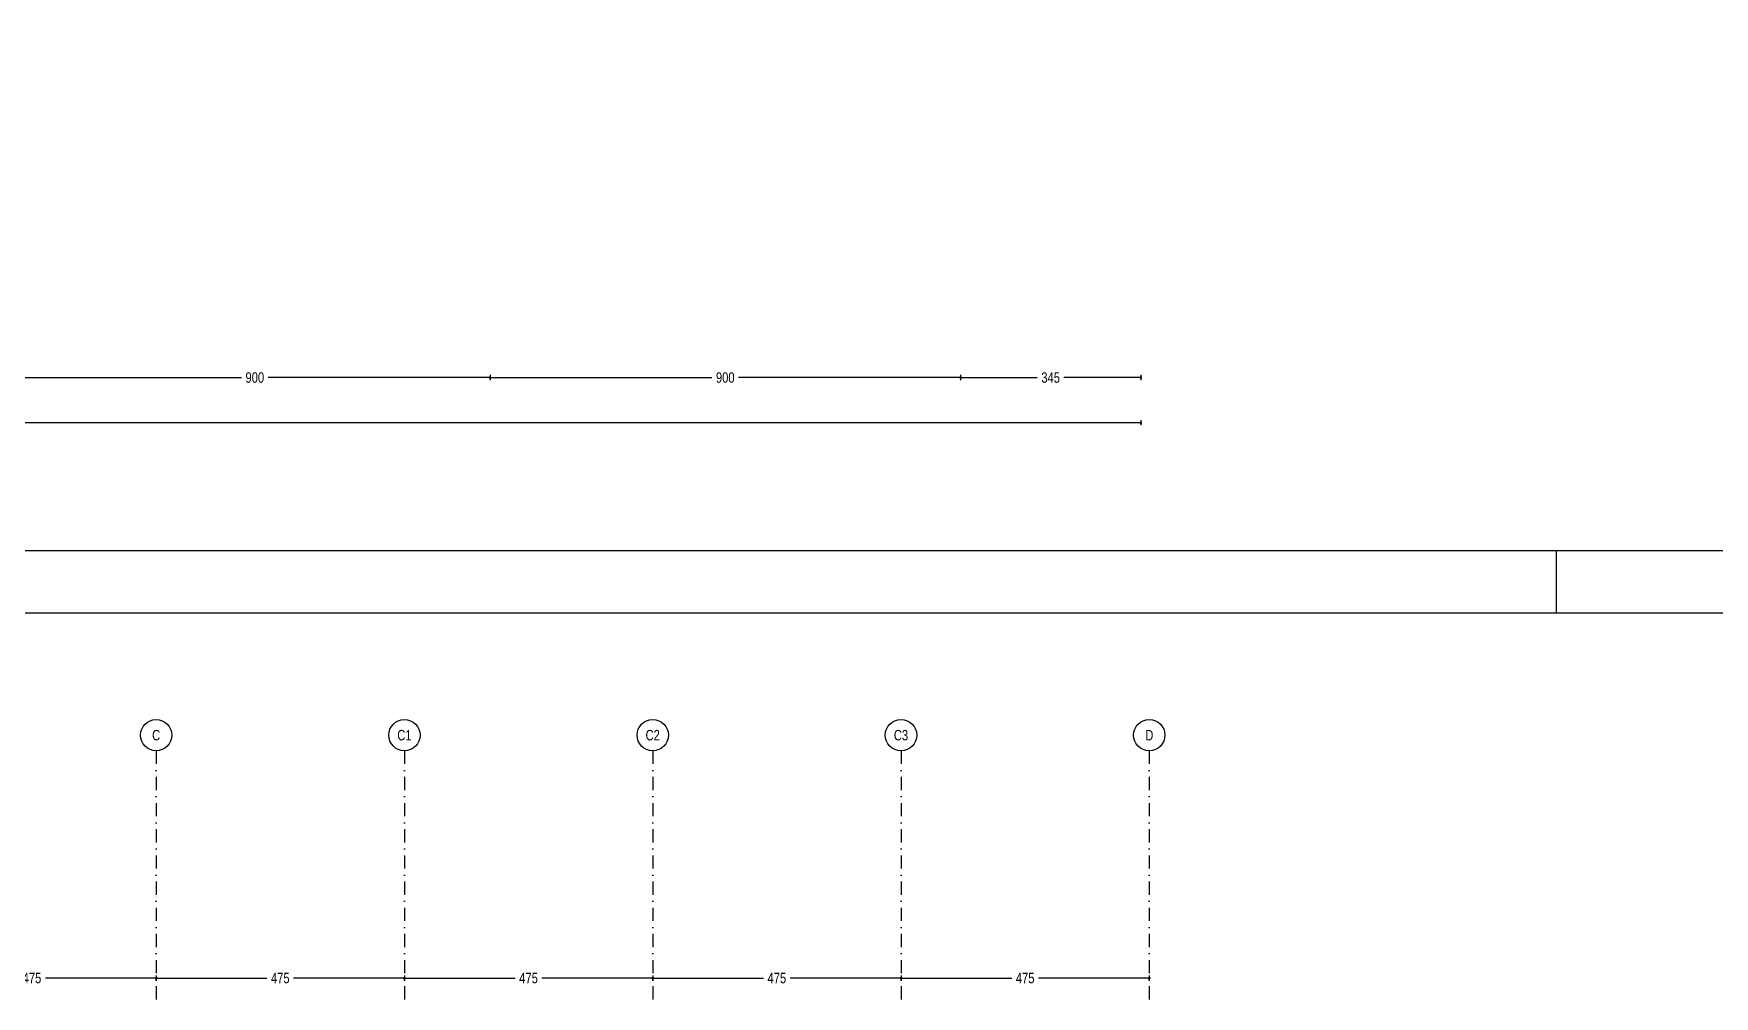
# Model space of a CAD drawing. Header units: centimetres. Extents: x 26569 to 160723, y -3143 to 14565.
# Drawn here: x 96168 to 99383, y -562 to 1282 of the extents above; entities that cross this region are included whole.
import ezdxf
from ezdxf.enums import TextEntityAlignment as Align

# ---------------------------------------------------------------- set-up
doc = ezdxf.new("R2010")
doc.units = ezdxf.units.CM
doc.header["$LTSCALE"] = 100
doc.linetypes.add('DASHDOT2', pattern=[0.5, 0.25, -0.125, 0, -0.125])
for name, color, linetype in [('A-ANNO-DIMS', 187, 'Continuous'), ('A-ANNO-GRID', 155, 'DASHDOT2'), ('A-ANNO-TTBL', 157, 'Continuous')]:
    doc.layers.add(name, color=color, linetype=linetype)
doc.styles.add('Fields_100', font='act_simplex.shx', dxfattribs={"width": 0.8, "height": 20})
doc.dimstyles.new('FIELDS_100', dxfattribs={"dimscale": 0, "dimtxt": 20, "dimasz": 5, "dimexe": 5, "dimexo": 5, "dimgap": 5, "dimtad": 0, "dimdec": 0, "dimzin": 0, "dimdsep": 46, "dimtxsty": 'Fields_100', "dimblk": 'DOT', "dimcen": 0.09, "dimclrt": 50, "dimadec": 0, "dimazin": 0, "dimtfac": 1, "dimtdec": 0, "dimtix": 1, "dimtofl": 0, "dimtmove": 1, "dimatfit": 3, "dimfxl": 5, "dimfxlon": 1, "dimtolj": 1, "dimtzin": 0, "dimarcsym": 0})

# ---------------------------------------------------------------- blocks, each defined once
blk = doc.blocks.new('_Dot')
at = {"color": 0, "linetype": 'ByBlock', "lineweight": -2}
blk.add_line((-0.5, 0), (-1, 0), dxfattribs=at)
at = {"color": 0, "linetype": 'ByBlock', "const_width": 0.5}
blk.add_lwpolyline([(-0.25, 0, 1), (0.25, 0, 1)], format="xyb", close=True, dxfattribs=at)
blk = doc.blocks.new('*D468')
at = {"layer": 'A-ANNO-DIMS', "color": 0, "lineweight": -2, "transparency": 16777216}
for p, q in [((95927.1, -521.7), (95927.1, -531.7)), ((95932.1, -526.7), (96139, -526.7)), ((96397.1, -526.7), (96190.2, -526.7)), ((96402.1, -521.7), (96402.1, -531.7))]:
    blk.add_line(p, q, dxfattribs=at)
at = {"layer": 'DEFPOINTS', "color": 0, "transparency": 16777216}
for p in [(95927.1, -326.7), (96402.1, -326.7), (96402.1, -526.7)]:
    blk.add_point(p, dxfattribs=at)
at = {"layer": 'A-ANNO-DIMS', "color": 0, "lineweight": -2, "transparency": 16777216, "xscale": 5, "yscale": 5, "zscale": 5, "rotation": 180}
blk.add_blockref('_Dot', (95927.1, -526.7), dxfattribs=at)
at = {"layer": 'A-ANNO-DIMS', "color": 0, "lineweight": -2, "transparency": 16777216, "xscale": 5, "yscale": 5, "zscale": 5}
blk.add_blockref('_Dot', (96402.1, -526.7), dxfattribs=at)
at = {"layer": 'A-ANNO-DIMS', "color": 50, "transparency": 16777216, "insert": (96164.6, -526.7), "char_height": 20, "attachment_point": 5, "style": 'Fields_100'}
blk.add_mtext('\\A1;475', dxfattribs=at)
blk = doc.blocks.new('*D469')
at = {"layer": 'A-ANNO-DIMS', "color": 0, "lineweight": -2, "transparency": 16777216}
for p, q in [((96402.1, -521.7), (96402.1, -531.7)), ((96407.1, -526.7), (96614, -526.7)), ((96872.1, -526.7), (96665.2, -526.7)), ((96877.1, -521.7), (96877.1, -531.7))]:
    blk.add_line(p, q, dxfattribs=at)
at = {"layer": 'DEFPOINTS', "color": 0, "transparency": 16777216}
for p in [(96402.1, -326.7), (96877.1, -326.7), (96877.1, -526.7)]:
    blk.add_point(p, dxfattribs=at)
at = {"layer": 'A-ANNO-DIMS', "color": 0, "lineweight": -2, "transparency": 16777216, "xscale": 5, "yscale": 5, "zscale": 5, "rotation": 180}
blk.add_blockref('_Dot', (96402.1, -526.7), dxfattribs=at)
at = {"layer": 'A-ANNO-DIMS', "color": 0, "lineweight": -2, "transparency": 16777216, "xscale": 5, "yscale": 5, "zscale": 5}
blk.add_blockref('_Dot', (96877.1, -526.7), dxfattribs=at)
at = {"layer": 'A-ANNO-DIMS', "color": 50, "transparency": 16777216, "insert": (96639.6, -526.7), "char_height": 20, "attachment_point": 5, "style": 'Fields_100'}
blk.add_mtext('\\A1;475', dxfattribs=at)
blk = doc.blocks.new('*D470')
at = {"layer": 'A-ANNO-DIMS', "color": 0, "lineweight": -2, "transparency": 16777216}
for p, q in [((96877.1, -521.7), (96877.1, -531.7)), ((96882.1, -526.7), (97089, -526.7)), ((97347.1, -526.7), (97140.2, -526.7)), ((97352.1, -521.7), (97352.1, -531.7))]:
    blk.add_line(p, q, dxfattribs=at)
at = {"layer": 'DEFPOINTS', "color": 0, "transparency": 16777216}
for p in [(96877.1, -326.7), (97352.1, -326.7), (97352.1, -526.7)]:
    blk.add_point(p, dxfattribs=at)
at = {"layer": 'A-ANNO-DIMS', "color": 0, "lineweight": -2, "transparency": 16777216, "xscale": 5, "yscale": 5, "zscale": 5, "rotation": 180}
blk.add_blockref('_Dot', (96877.1, -526.7), dxfattribs=at)
at = {"layer": 'A-ANNO-DIMS', "color": 0, "lineweight": -2, "transparency": 16777216, "xscale": 5, "yscale": 5, "zscale": 5}
blk.add_blockref('_Dot', (97352.1, -526.7), dxfattribs=at)
at = {"layer": 'A-ANNO-DIMS', "color": 50, "transparency": 16777216, "insert": (97114.6, -526.7), "char_height": 20, "attachment_point": 5, "style": 'Fields_100'}
blk.add_mtext('\\A1;475', dxfattribs=at)
blk = doc.blocks.new('*D471')
at = {"layer": 'A-ANNO-DIMS', "color": 0, "lineweight": -2, "transparency": 16777216}
for p, q in [((97352.1, -521.7), (97352.1, -531.7)), ((97357.1, -526.7), (97564, -526.7)), ((97822.1, -526.7), (97615.2, -526.7)), ((97827.1, -521.7), (97827.1, -531.7))]:
    blk.add_line(p, q, dxfattribs=at)
at = {"layer": 'DEFPOINTS', "color": 0, "transparency": 16777216}
for p in [(97352.1, -326.7), (97827.1, -326.7), (97827.1, -526.7)]:
    blk.add_point(p, dxfattribs=at)
at = {"layer": 'A-ANNO-DIMS', "color": 0, "lineweight": -2, "transparency": 16777216, "xscale": 5, "yscale": 5, "zscale": 5, "rotation": 180}
blk.add_blockref('_Dot', (97352.1, -526.7), dxfattribs=at)
at = {"layer": 'A-ANNO-DIMS', "color": 0, "lineweight": -2, "transparency": 16777216, "xscale": 5, "yscale": 5, "zscale": 5}
blk.add_blockref('_Dot', (97827.1, -526.7), dxfattribs=at)
at = {"layer": 'A-ANNO-DIMS', "color": 50, "transparency": 16777216, "insert": (97589.6, -526.7), "char_height": 20, "attachment_point": 5, "style": 'Fields_100'}
blk.add_mtext('\\A1;475', dxfattribs=at)
blk = doc.blocks.new('*D472')
at = {"layer": 'A-ANNO-DIMS', "color": 0, "lineweight": -2, "transparency": 16777216}
for p, q in [((97827.1, -521.7), (97827.1, -531.7)), ((97832.1, -526.7), (98039, -526.7)), ((98297.1, -526.7), (98090.2, -526.7)), ((98302.1, -521.7), (98302.1, -531.7))]:
    blk.add_line(p, q, dxfattribs=at)
at = {"layer": 'DEFPOINTS', "color": 0, "transparency": 16777216}
for p in [(97827.1, -326.7), (98302.1, -326.7), (98302.1, -526.7)]:
    blk.add_point(p, dxfattribs=at)
at = {"layer": 'A-ANNO-DIMS', "color": 0, "lineweight": -2, "transparency": 16777216, "xscale": 5, "yscale": 5, "zscale": 5, "rotation": 180}
blk.add_blockref('_Dot', (97827.1, -526.7), dxfattribs=at)
at = {"layer": 'A-ANNO-DIMS', "color": 0, "lineweight": -2, "transparency": 16777216, "xscale": 5, "yscale": 5, "zscale": 5}
blk.add_blockref('_Dot', (98302.1, -526.7), dxfattribs=at)
at = {"layer": 'A-ANNO-DIMS', "color": 50, "transparency": 16777216, "insert": (98064.6, -526.7), "char_height": 20, "attachment_point": 5, "style": 'Fields_100'}
blk.add_mtext('\\A1;475', dxfattribs=at)
blk = doc.blocks.new('*D894')
at = {"layer": 'A-ANNO-DIMS', "color": 0, "lineweight": -2, "transparency": 16777216}
for p, q in [((96140.9, 628), (96140.9, 618)), ((96145.9, 623), (96565.3, 623)), ((97035.9, 623), (96616.4, 623)), ((97040.9, 628), (97040.9, 618))]:
    blk.add_line(p, q, dxfattribs=at)
at = {"layer": 'DEFPOINTS', "color": 0, "transparency": 16777216}
for p in [(96140.9, 1538.6), (97040.9, 1538.6), (97040.9, 623)]:
    blk.add_point(p, dxfattribs=at)
at = {"layer": 'A-ANNO-DIMS', "color": 0, "lineweight": -2, "transparency": 16777216, "xscale": 5, "yscale": 5, "zscale": 5, "rotation": 180}
blk.add_blockref('_Dot', (96140.9, 623), dxfattribs=at)
at = {"layer": 'A-ANNO-DIMS', "color": 0, "lineweight": -2, "transparency": 16777216, "xscale": 5, "yscale": 5, "zscale": 5}
blk.add_blockref('_Dot', (97040.9, 623), dxfattribs=at)
at = {"layer": 'A-ANNO-DIMS', "color": 50, "transparency": 16777216, "insert": (96590.9, 623), "char_height": 20, "attachment_point": 5, "style": 'Fields_100'}
blk.add_mtext('\\A1;900', dxfattribs=at)
blk = doc.blocks.new('*D895')
at = {"layer": 'A-ANNO-DIMS', "color": 0, "lineweight": -2, "transparency": 16777216}
for p, q in [((97040.9, 628), (97040.9, 618)), ((97045.9, 623), (97465.3, 623)), ((97935.9, 623), (97516.4, 623)), ((97940.9, 628), (97940.9, 618))]:
    blk.add_line(p, q, dxfattribs=at)
at = {"layer": 'DEFPOINTS', "color": 0, "transparency": 16777216}
for p in [(97040.9, 1538.6), (97940.9, 1538.6), (97940.9, 623)]:
    blk.add_point(p, dxfattribs=at)
at = {"layer": 'A-ANNO-DIMS', "color": 0, "lineweight": -2, "transparency": 16777216, "xscale": 5, "yscale": 5, "zscale": 5, "rotation": 180}
blk.add_blockref('_Dot', (97040.9, 623), dxfattribs=at)
at = {"layer": 'A-ANNO-DIMS', "color": 0, "lineweight": -2, "transparency": 16777216, "xscale": 5, "yscale": 5, "zscale": 5}
blk.add_blockref('_Dot', (97940.9, 623), dxfattribs=at)
at = {"layer": 'A-ANNO-DIMS', "color": 50, "transparency": 16777216, "insert": (97490.9, 623), "char_height": 20, "attachment_point": 5, "style": 'Fields_100'}
blk.add_mtext('\\A1;900', dxfattribs=at)
blk = doc.blocks.new('*D896')
at = {"layer": 'A-ANNO-DIMS', "color": 0, "lineweight": -2, "transparency": 16777216}
for p, q in [((97940.9, 628), (97940.9, 618)), ((97945.9, 623), (98087.8, 623)), ((98280.9, 623), (98138.9, 623)), ((98285.9, 628), (98285.9, 618))]:
    blk.add_line(p, q, dxfattribs=at)
at = {"layer": 'DEFPOINTS', "color": 0, "transparency": 16777216}
for p in [(97940.9, 1538.6), (98285.9, 1518.6), (98285.9, 623)]:
    blk.add_point(p, dxfattribs=at)
at = {"layer": 'A-ANNO-DIMS', "color": 0, "lineweight": -2, "transparency": 16777216, "xscale": 5, "yscale": 5, "zscale": 5, "rotation": 180}
blk.add_blockref('_Dot', (97940.9, 623), dxfattribs=at)
at = {"layer": 'A-ANNO-DIMS', "color": 0, "lineweight": -2, "transparency": 16777216, "xscale": 5, "yscale": 5, "zscale": 5}
blk.add_blockref('_Dot', (98285.9, 623), dxfattribs=at)
at = {"layer": 'A-ANNO-DIMS', "color": 50, "transparency": 16777216, "insert": (98113.4, 623), "char_height": 20, "attachment_point": 5, "style": 'Fields_100'}
blk.add_mtext('\\A1;345', dxfattribs=at)
blk = doc.blocks.new('*D899')
at = {"layer": 'A-ANNO-DIMS', "color": 0, "lineweight": -2, "transparency": 16777216}
for p, q in [((87448.4, 541.6), (87448.4, 531.6)), ((87453.4, 536.6), (92827.8, 536.6)), ((98280.9, 536.6), (92906.4, 536.6)), ((98285.9, 541.6), (98285.9, 531.6))]:
    blk.add_line(p, q, dxfattribs=at)
at = {"layer": 'DEFPOINTS', "color": 0, "transparency": 16777216}
for p in [(98285.9, 1518.6), (87448.4, 853.6), (98285.9, 536.6)]:
    blk.add_point(p, dxfattribs=at)
at = {"layer": 'A-ANNO-DIMS', "color": 0, "lineweight": -2, "transparency": 16777216, "xscale": 5, "yscale": 5, "zscale": 5, "rotation": 180}
blk.add_blockref('_Dot', (87448.4, 536.6), dxfattribs=at)
at = {"layer": 'A-ANNO-DIMS', "color": 0, "lineweight": -2, "transparency": 16777216, "xscale": 5, "yscale": 5, "zscale": 5}
blk.add_blockref('_Dot', (98285.9, 536.6), dxfattribs=at)
at = {"layer": 'A-ANNO-DIMS', "color": 50, "transparency": 16777216, "insert": (92867.1, 536.6), "char_height": 20, "attachment_point": 5, "style": 'Fields_100'}
blk.add_mtext('\\A1;10838', dxfattribs=at)

msp = doc.modelspace()

# ---------------------------------------------------------------- linework, layer by layer
at = {"layer": 'A-ANNO-GRID'}
for p, q in [((96402.1, -91.6), (96402.1, -1660.07)), ((96877.1, -91.6), (96877.1, -1660.07)), ((97352.1, -91.6), (97352.1, -1660.07)), ((97827.1, -91.6), (97827.1, -1660.07)), ((98302.1, -91.6), (98302.1, -1660.07))]:
    msp.add_line(p, q, dxfattribs=at)
at = {"layer": 'A-ANNO-GRID', "linetype": 'Continuous', "ltscale": 10}
for centre in [(96402.1, -61.6), (96877.1, -61.6), (97352.1, -61.6), (97827.1, -61.6), (98302.1, -61.6)]:
    msp.add_circle(centre, 30, dxfattribs=at)
at = {"layer": 'A-ANNO-TTBL'}
for p, q in [((76081.02, 292.09), (153081.03, 292.14)), ((127081.02, 172.14), (76081.02, 172.11))]:
    msp.add_line(p, q, dxfattribs=at)
msp.add_lwpolyline([(99081.02, 172.14), (99081.02, 292.11)], dxfattribs=at)

# ---------------------------------------------------------------- texts
at = {"layer": 'A-ANNO-GRID', "color": 50, "style": 'Fields_100', "width": 0.8}
for s, p in [('C', (96402.1, -61.6)), ('C1', (96877.1, -61.6)), ('C2', (97352.1, -61.6)), ('C3', (97827.1, -61.6)), ('D', (98302.1, -61.6))]:
    msp.add_text(s, height=20, dxfattribs=at).set_placement(p, align=Align.MIDDLE_CENTER)

# ---------------------------------------------------------------- dimensions: what is measured, and where the dimension line sits
at = {"layer": 'A-ANNO-DIMS'}
for base, p1, p2, picture, middle in [((98285.85656433, 536.57354526), (87448.35656433, 853.59325813), (98285.85656433, 1518.59325813), '*D899', (92867.10656433, 536.57354526)), ((97040.86, 623), (96140.86, 1538.59), (97040.86, 1538.59), '*D894', (96590.86, 623)), ((97940.86, 623), (97040.86, 1538.59), (97940.86, 1538.59), '*D895', (97490.86, 623)), ((98285.86, 623), (97940.86, 1538.59), (98285.86, 1518.62), '*D896', (98113.36, 623)), ((96402.1, -526.68), (95927.1, -326.68), (96402.1, -326.68), '*D468', (96164.6, -526.68)), ((96877.1, -526.68), (96402.1, -326.68), (96877.1, -326.68), '*D469', (96639.6, -526.68)), ((97352.1, -526.68), (96877.1, -326.68), (97352.1, -326.68), '*D470', (97114.6, -526.68)), ((97827.1, -526.68), (97352.1, -326.68), (97827.1, -326.68), '*D471', (97589.6, -526.68)), ((98302.1, -526.68), (97827.1, -326.68), (98302.1, -326.68), '*D472', (98064.6, -526.68))]:
    dim = msp.add_linear_dim(base=base, p1=p1, p2=p2, dimstyle='FIELDS_100', override={"dimscale": 1}, dxfattribs=at)
    dim.commit()
    dim.dimension.update_dxf_attribs({"geometry": picture, "text_midpoint": middle})

doc.saveas('drawing.dxf')
